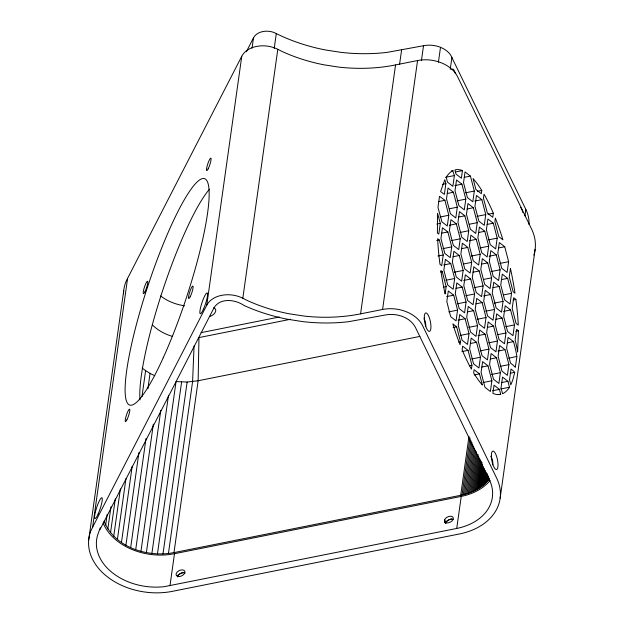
<?xml version="1.0" encoding="UTF-8"?>
<svg xmlns="http://www.w3.org/2000/svg" width="624" height="624" viewBox="0 0 624 624"><rect width="100%" height="100%" fill="white"/><g stroke="black" fill="none" stroke-linecap="round" stroke-linejoin="round"><path stroke-width="0.94" d="M194.048 346L192.59 381.623L168.441 553.48C143.614 556.21 113.732 545.899 104.036 521.087M444.436 520.783L444.647 519.761A4.703 2.933 -25.9 0 1 449.764 516.274A4.703 2.933 -25.9 0 1 453.258 518.692A4.703 2.933 -25.9 0 1 448.867 522.686L447.946 522.873A4.703 2.933 -25.9 0 1 444.46 521.102L445.481 522.935M88.702 539.893L123.685 290.963M92.609 527.257L206.778 305.183A24.913 17.987 8 0 1 242.83 298.233L247.798 300.737A139.612 100.799 8 0 0 288.935 313.739L303.373 315.978A139.612 100.799 8 0 0 360.578 313.864L382.582 309.465A31.379 22.651 8 0 1 422.635 325.697L496.626 478.062A62.751 45.302 8 0 1 459.412 533.965L172.466 591.326A62.751 45.302 8 0 1 108.49 577.652A62.751 45.302 8 0 1 90.948 530.673L92.609 527.257L127.592 278.327L241.769 56.254A24.913 17.987 8 0 1 256.768 46.379L260.27 45.911A24.913 17.987 8 0 1 277.813 49.304L282.789 51.8A139.612 100.799 8 0 0 323.918 64.81L338.356 67.049A139.612 100.799 8 0 0 395.561 64.935L417.565 60.536A31.379 22.651 8 0 1 437.635 61.534L441.441 62.86A31.379 22.651 8 0 1 457.618 76.768L531.609 229.133A62.751 45.302 8 0 1 534.472 252.798M99.973 529.643L214.024 307.796C220.358 297.422 235.42 299.52 244.14 305.526A147.467 106.47 8 0 0 287.586 319.262L302.835 321.625A147.467 106.47 8 0 0 348.582 321.703L385.024 315.042C396.217 312.866 409.781 316.758 415.389 327.343L489.286 479.528A54.904 39.64 8 0 1 456.729 528.45L164.315 586.661A54.896 39.632 8 0 1 98.467 532.732L100.238 527.756M105.674 525.065L107.164 514.441M107.851 528.934L110.971 506.727M110.549 532.654L115.3 498.857M113.747 536.18L120.393 488.873M117.398 539.471L125.947 478.647M121.462 542.498L132.187 466.229M141.952 396.708L145.618 370.64L142.225 368.121M125.908 545.228L138.934 452.54M147.888 388.814L150.056 373.37L145.618 370.64M130.673 547.622L146.008 438.524M135.712 549.666L153.348 424.148M140.969 551.327L160.781 410.366M146.383 552.591L168.503 395.218M151.897 553.449L176.054 381.592L187.138 382.036L198.136 380.749L419.866 336.422M157.451 553.886L181.607 382.028M162.989 553.894L187.138 382.036M206.778 305.183L241.769 56.254M168.441 553.48L173.987 552.607L198.136 380.749L198.97 337.576L290.62 319.254M169.978 585.764L174.478 553.714L461.237 496.4A54.904 39.64 8 0 0 490.074 480.472M252.034 48.173L253.477 37.892L254.545 36.231A15.475 11.17 8 0 1 273.991 32.479L281.416 36.052A149.035 107.601 8 0 0 325.322 49.943L340.735 52.33A149.035 107.601 8 0 0 386.966 52.408L423.517 45.724C430.084 44.437 437.065 45.388 443.017 48.469A21.941 15.842 8 0 1 450.668 55.045L525.829 209.399A53.336 38.509 8 0 1 529.012 224.523M274.217 48.446L276.315 33.493M242.83 298.233L277.813 49.304M360.578 313.864L395.561 64.935M399.602 64.132L401.575 50.107M382.582 309.465L417.565 60.536M421.411 60.684L423.517 45.724M438.407 62.26L440.513 47.307M450.239 69.397L451.948 57.244M440.294 223.337L438.789 234.086L437.408 233.009L437.557 213.252L440.294 223.337L436.777 224.039M445.879 183.643L444.366 194.392L440.583 191.56L444.857 179.712L445.879 183.643L442.354 184.345M443.227 254.951L441.714 265.699L439.998 264.365L439.803 262.977A114.52 34.585 78.7 0 1 437.713 240.341L437.635 238.696L439.335 240.014L443.227 254.951L437.947 256.012M448.804 215.257L447.291 226.013L441.893 221.816L437.97 207.394L439.514 196.287L444.912 200.32L448.804 215.257L440.006 217.019M454.381 175.57L452.868 186.319L447.47 182.122L446.215 177.286L446.683 176.514A114.52 34.585 78.7 0 1 452.767 170.734L454.381 175.57L445.583 177.325M446.152 286.572L445.115 293.974L444.756 292.321A114.52 34.585 78.7 0 1 441.488 274.669L440.864 270.543L442.26 271.635L446.152 286.572L443.516 287.102M451.729 246.878L450.224 257.626L444.818 253.438L440.934 238.501L442.439 227.752L447.845 231.941L451.729 246.878L442.931 248.641M457.306 207.184L455.801 217.932L450.403 213.743L446.511 198.806L448.024 188.058L453.422 192.247L457.306 207.184L449.389 208.767M462.454 170.602L461.378 178.246L455.98 174.049L454.912 169.946L456.245 169.658A114.52 34.585 78.7 0 1 461.893 170.36L462.454 170.602L455.411 172.006M454.662 278.499L453.149 289.247L447.751 285.059L443.859 270.122L445.372 259.373L450.77 263.562L454.662 278.499L445.864 280.262M460.239 238.805L458.726 249.553L453.328 245.365L449.436 230.428L450.949 219.679L456.347 223.868L460.239 238.805L451.441 240.568M465.816 199.111L464.303 209.859L458.905 205.67L455.013 190.733L456.526 179.985L461.924 184.174L465.816 199.111L457.018 200.873M457.587 310.12L456.074 320.869L450.746 316.735L449.764 313.178L446.815 301.532L448.297 290.995L453.695 295.183L457.587 310.12L448.789 311.883M463.164 270.426L461.651 281.174L456.253 276.986L452.369 262.049L453.874 251.3L459.28 255.489L463.164 270.426L454.366 272.189M468.741 230.732L467.236 241.48L461.83 237.292L457.946 222.355L459.451 211.606L464.857 215.795L468.741 230.732L459.943 232.495M474.318 191.038L472.813 201.786L467.415 197.597L463.523 182.66L465.036 171.912L470.434 176.101L474.318 191.038L465.52 192.8M460.512 341.741L460.091 344.776L459.03 342.069A114.52 34.585 78.7 0 1 453.632 326.446L452.852 323.872L456.628 326.804L460.512 341.741L458.757 342.092M466.089 302.047L464.584 312.796L459.186 308.607L455.294 293.67L456.807 282.922L462.205 287.11L466.089 302.047L457.291 303.81M471.674 262.353L470.161 273.101L464.763 268.913L460.871 253.976L462.384 243.227L467.782 247.416L471.674 262.353L463.749 263.936M477.251 222.659L475.738 233.407L470.34 229.219L466.448 214.282L467.961 203.533L473.359 207.722L477.251 222.659L469.334 224.242M481.775 190.445L481.315 193.713L475.917 189.524L473.093 178.69L474.224 179.93A114.52 34.585 78.7 0 1 480.605 188.565L481.775 190.445L477.376 191.326M469.022 333.668L467.509 344.417L462.111 340.228L458.219 325.291L459.732 314.535L465.13 318.731L469.022 333.668L460.223 335.423M474.599 293.974L473.086 304.723L467.688 300.534L463.796 285.597L465.309 274.849L470.707 279.037L474.599 293.974L465.8 295.729M480.176 254.28L478.663 265.028L473.265 260.84L469.381 245.903L470.886 235.154L476.291 239.343L480.176 254.28L471.377 256.043M485.753 214.586L484.247 225.334L478.842 221.146L474.958 206.209L476.463 195.46L481.868 199.649L485.753 214.586L476.954 216.349M471.947 365.29L471.409 369.112L471.081 368.542A114.52 34.585 78.7 0 1 462.899 351.686L462.142 349.853L462.657 346.156L468.062 350.353L471.947 365.29L469.31 365.812M477.524 325.595L476.018 336.344L470.613 332.155L466.729 317.21L468.234 306.462L473.639 310.658L477.524 325.595L468.725 327.35M483.109 285.901L481.595 296.65L476.198 292.461L472.306 277.524L473.819 266.768L479.216 270.964L483.109 285.901L474.302 287.656M488.686 246.207L487.172 256.955L481.775 252.767L477.883 237.83L479.396 227.081L484.793 231.27L488.686 246.207L479.887 247.97M493.319 213.205L492.749 217.261L487.352 213.073L483.46 198.136L484.013 194.197L484.832 195.616A114.52 34.585 78.7 0 1 493.015 212.472L493.319 213.205L488.038 214.258M173.987 552.607L460.699 495.292L468.975 436.394M480.457 357.217L478.943 367.965L473.546 363.776L469.654 348.832L471.167 338.083L476.564 342.272L480.457 357.217L471.658 358.972M486.034 317.522L484.52 328.271L479.123 324.082L475.231 309.137L476.744 298.389L482.141 302.585L486.034 317.522L477.235 319.277M491.611 277.828L490.097 288.577L484.7 284.388L480.815 269.451L482.321 258.695L487.718 262.891L491.611 277.828L483.694 279.412M497.188 238.134L495.682 248.882L490.277 244.694L486.392 229.757L487.898 219.008L493.303 223.197L497.188 238.134L488.389 239.889M456.729 528.45L461.237 496.4M460.699 495.292L462.002 495.019L470.005 438.056M462.002 495.019L463.281 494.723L470.886 440.653M463.281 494.723L464.552 494.395L471.884 442.26M464.552 494.395L465.808 494.044L472.735 444.803M465.808 494.044L467.048 493.67L473.702 446.363M467.048 493.67L468.273 493.272L474.521 448.859M488.959 349.144L487.453 359.892L482.048 355.703L478.163 340.759L479.669 330.01L485.074 334.199L488.959 349.144L480.16 350.899M494.536 309.449L493.03 320.198L487.625 316.009L483.74 301.064L485.254 290.316L490.651 294.512L494.536 309.449L485.737 311.204M500.12 269.755L498.607 280.504L493.21 276.315L489.317 261.37L490.831 250.622L496.228 254.818L500.12 269.755L491.314 271.51M468.273 493.272L469.482 492.851L475.449 450.364M469.482 492.851L470.668 492.398L476.369 451.846M470.668 492.398L471.838 491.93L477.126 454.272M471.838 491.93L472.984 491.431L478.14 454.748M472.984 491.431L474.107 490.916L478.858 457.119M474.107 490.916L475.215 490.378L479.692 458.515M475.215 490.378L476.299 489.809L480.503 459.88M491.891 380.765L490.378 391.513L484.981 387.317L481.088 372.38L482.602 361.631L487.999 365.82L491.891 380.765L483.085 382.52M497.468 341.071L495.955 351.819L490.558 347.63L486.665 332.686L488.179 321.937L493.576 326.126L497.468 341.071L488.67 342.826M503.045 301.376L501.532 312.125L496.135 307.936L492.242 292.991L493.756 282.243L499.153 286.432L503.045 301.376L494.247 303.131M508.622 261.682L507.109 272.431L501.712 268.242L497.827 253.297L499.333 242.549L504.73 246.745L508.622 261.682L499.824 263.437M476.299 489.809L477.36 489.224L481.291 461.23M477.36 489.224L478.39 488.623L482.056 462.548M478.39 488.623L479.404 487.991L482.664 464.818M479.404 487.991L480.386 487.344L483.241 467.064M480.386 487.344L481.346 486.673L483.928 468.328M481.346 486.673L482.282 485.987L484.591 469.576M482.282 485.987L483.187 485.277L485.222 470.792M483.187 485.277L484.068 484.552L485.831 472.001M500.393 372.692L498.88 383.44L493.483 379.244L489.598 364.307L491.104 353.558L496.501 357.747L500.393 372.692L491.595 374.447M505.97 332.998L504.465 343.746L499.06 339.55L495.175 324.613L496.681 313.864L502.086 318.053L505.97 332.998L498.053 334.581M511.547 293.303L510.042 304.052L504.637 299.863L500.752 284.918L502.265 274.17L507.663 278.359L511.547 293.303L503.63 294.887M484.068 484.552L484.918 483.803L486.408 473.187M484.918 483.803L485.737 483.046L487.094 473.39M485.737 483.046L486.525 482.266L487.609 474.536M486.525 482.266L487.282 481.463L488.101 475.675M524.909 215.943L525.829 209.399M487.282 481.463L488.015 480.652L488.561 476.791M488.015 480.652L488.982 477.89M508.903 364.611L507.39 375.367L501.992 371.171L498.1 356.234L499.613 345.485L505.011 349.674L508.903 364.611L500.097 366.374M514.48 324.925L512.967 335.673L507.569 331.477L503.677 316.54L505.19 305.791L510.588 309.98L514.48 324.925L505.682 326.68M516.875 356.647L515.307 367.325A83.507 26.224 -5.3 0 0 512.554 364.697L510.494 363.098L506.61 348.161L508.115 337.412L513.513 341.601L515.003 347.303A83.507 78.203 46.5 0 1 516.844 356.405L508.607 358.301M500.144 498.225L535.127 249.296M514.73 372.442L512.663 380.312L510.806 384.875L509.535 379.782L511.048 369.034L511.859 369.665A83.507 26.224 -5.3 0 1 514.613 372.286L510.159 373.355M444.647 519.761L446.043 522.631L445.848 523.325L444.46 520.455M127.592 278.327L125.931 281.744A62.751 45.302 8 0 0 123.544 293.81M246.347 51.753L253.477 37.892M509.48 387.239L509.239 387.644A114.52 34.585 78.7 0 1 503.147 393.424L502.546 393.674L501.025 387.855L502.538 377.107L507.936 381.295L509.48 387.239L500.69 388.994M488.717 479.825L489.38 478.975M500.713 394.274L499.676 394.501A114.52 34.585 78.7 0 1 494.029 393.799L492.89 393.307L494.036 385.18L499.434 389.368L500.713 394.274L498.95 394.625M451.331 170.953L453.086 170.602M464.272 177.333L470.434 176.101M454.888 185.585L461.924 184.174M447.26 193.479L453.422 192.247M438.758 201.552L444.912 200.32M474.825 201.053L481.868 199.649M467.204 208.954L473.359 207.722M458.695 217.027L464.857 215.795M449.311 225.272L456.347 223.868M441.683 233.173L447.845 231.941M487.141 224.429L493.303 223.197M436.699 240.544L439.335 240.014M478.631 232.502L484.793 231.27M469.248 240.747L476.291 239.343M461.62 248.648L467.782 247.416M453.118 256.721L459.28 255.489M498.576 247.97L504.73 246.745M443.734 264.966L450.77 263.562M489.185 256.222L496.228 254.818M440.505 271.986L442.26 271.635M481.564 264.116L487.718 262.891M473.054 272.197L479.216 270.964M201.061 332.647L279.349 317M463.671 280.441L470.707 279.037M456.043 288.343L462.205 287.11M501.501 279.591L507.663 278.359M446.659 296.587L453.695 295.183M492.999 287.664L499.153 286.432M483.608 295.916L490.651 294.512M475.987 303.81L482.141 302.585M513.232 299.933L515.869 299.411L516.11 301.181A114.52 34.585 78.7 0 1 518.209 323.817L518.263 325.112L516.071 323.404L512.187 308.467L513.692 297.718L515.869 299.411M467.477 311.883L473.639 310.658M458.094 320.135L465.13 318.731M503.552 311.392L510.588 309.98M453.102 327.506L456.628 326.804M495.924 319.285L502.086 318.053M487.414 327.358L493.576 326.126M478.031 335.611L485.074 334.199M515.822 331.328L518.443 330.806L517.616 352.014L517.538 351.445A83.507 78.203 46.5 0 0 515.697 342.334L515.112 340.088L516.625 329.339L518.443 330.806M470.402 343.504L476.564 342.272M461.9 351.577L468.062 350.353M507.359 342.833L513.513 341.601M497.975 351.086L505.011 349.674M490.347 358.979L496.501 357.747M481.837 367.052L487.999 365.82M474.217 374.954L479.489 373.893L482.375 384.985L481.697 384.228A114.52 34.585 78.7 0 1 475.309 375.593L473.639 372.918L474.092 369.704L479.489 373.893M501.782 382.528L507.936 381.295M492.391 390.78L499.434 389.368M174.478 553.714L168.815 554.611A54.896 39.632 8 0 1 103.124 522.912M150.056 373.37L154.822 375.765M444.46 521.102L445.505 523.255M177.232 575.734A9.415 5.858 -25.9 0 1 183.144 572.512M177.473 576.974A4.703 2.933 -25.9 0 1 180.5 573.503A4.703 2.933 -25.9 0 1 185.156 573.105M184.564 305.815A40.755 29.429 8 0 1 160.633 295.948M172.552 336.43A40.755 29.429 8 0 1 152.56 325.081M213.697 307.765A6.591 4.103 -25.9 0 1 215.35 312.125A6.591 4.103 -25.9 0 1 209.578 316.501M139.994 399.859A119.231 20.124 -71.7 0 1 162.591 290.729A119.231 20.124 -71.7 0 1 209.531 189.181M534.167 253.945A62.751 45.302 8 0 1 533.824 255.091M424.031 318.809A4.703 1.42 78.7 0 1 425.646 326.531M490.76 456.581A4.703 1.42 78.7 0 1 492.484 460.372A4.703 1.42 78.7 0 1 492.648 464.942M445.606 522.085A9.415 5.858 -25.9 0 1 451.519 518.864M446.043 522.631A4.703 2.933 -25.9 0 1 453.203 519.316M451.979 69.677A6.279 1.895 78.7 0 1 455.426 73.694M520.642 207.542A6.279 1.895 78.7 0 1 521.11 208.143M521.336 208.533A6.279 1.895 78.7 0 1 521.789 209.453M521.999 209.984A6.279 1.895 78.7 0 1 522.202 210.545M522.561 211.754A6.279 1.895 78.7 0 1 522.709 212.386M495.378 218.228L494.894 221.684L498.787 236.621L502.928 239.834L502.281 237.721A114.52 34.585 78.7 0 0 496.883 222.089L495.378 218.228M510.432 268.476L509.254 276.845L513.146 291.782L514.995 293.225L514.433 289.489A114.52 34.585 78.7 0 0 511.165 271.838L510.432 268.476M190.18 296.767A6.591 1.115 -71.7 0 0 193.066 286.229A6.591 1.115 -71.7 0 0 189.197 293.756A6.591 1.115 -71.7 0 0 190.18 296.767M208.159 168.854A6.591 1.115 -71.7 0 0 211.045 158.324A6.591 1.115 -71.7 0 0 207.176 165.844A6.591 1.115 -71.7 0 0 208.159 168.854M126.89 419.866A6.591 1.115 -71.7 0 0 129.776 409.336A6.591 1.115 -71.7 0 0 125.908 416.855A6.591 1.115 -71.7 0 0 126.89 419.866M144.869 291.954A6.591 1.115 -71.7 0 0 147.755 281.424A6.591 1.115 -71.7 0 0 143.887 288.951A6.591 1.115 -71.7 0 0 144.869 291.954M179.119 576.56A4.703 2.933 -25.9 0 0 184.805 571.389A4.703 2.933 -25.9 0 0 177.512 571.717A4.703 2.933 -25.9 0 0 179.119 576.56M163.254 357.739A119.231 20.124 -71.7 0 0 205.296 179.01A119.231 20.124 -71.7 0 0 132.826 338.832A119.231 20.124 -71.7 0 0 163.254 357.739M98.155 513.997A10.982 1.856 -71.7 0 0 101.891 497.726A10.982 1.856 -71.7 0 0 95.207 512.702A10.982 1.856 -71.7 0 0 98.155 513.997M203.463 309.176A10.982 1.856 -71.7 0 0 207.199 292.906A10.982 1.856 -71.7 0 0 200.507 307.882A10.982 1.856 -71.7 0 0 203.463 309.176M424.273 317.881A9.415 2.839 78.7 0 0 429.398 331.43A9.415 2.839 78.7 0 0 429.172 317.265A9.415 2.839 78.7 0 0 424.273 317.881M491.353 456.019A9.415 2.839 78.7 0 0 496.478 469.568A9.415 2.839 78.7 0 0 496.244 455.395A9.415 2.839 78.7 0 0 491.353 456.019"/></g></svg>
